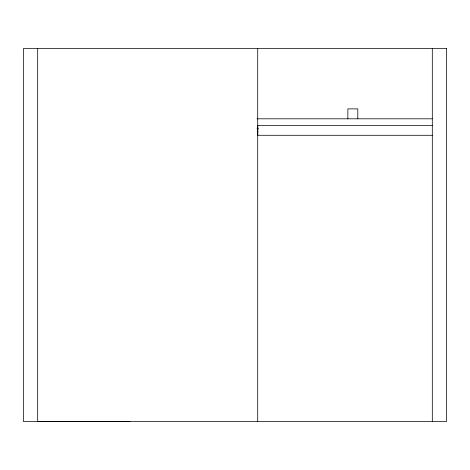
<?xml version="1.0" encoding="UTF-8"?>
<svg xmlns="http://www.w3.org/2000/svg" width="470" height="470" viewBox="0 0 470 470"><rect width="100%" height="100%" fill="white"/><g stroke="black" fill="none" stroke-linecap="round" stroke-linejoin="round"><path stroke-width="0.7" d="M257.002 118.816L432.306 118.816M432.306 125.349L257.807 125.349L257.807 135.284L432.306 135.284M257.002 128.751L258.471 128.751M37.694 421.449L129.961 421.449L37.694 421.59L37.694 48.41M61.84 421.355L108.67 421.59M432.306 48.41L432.306 421.59M357.799 118.816L357.799 108.881L347.865 108.881L347.865 118.816M257.713 48.41L257.713 421.59M446.5 48.41L23.5 48.41L23.5 421.59L446.5 421.59L446.5 48.41"/></g></svg>
